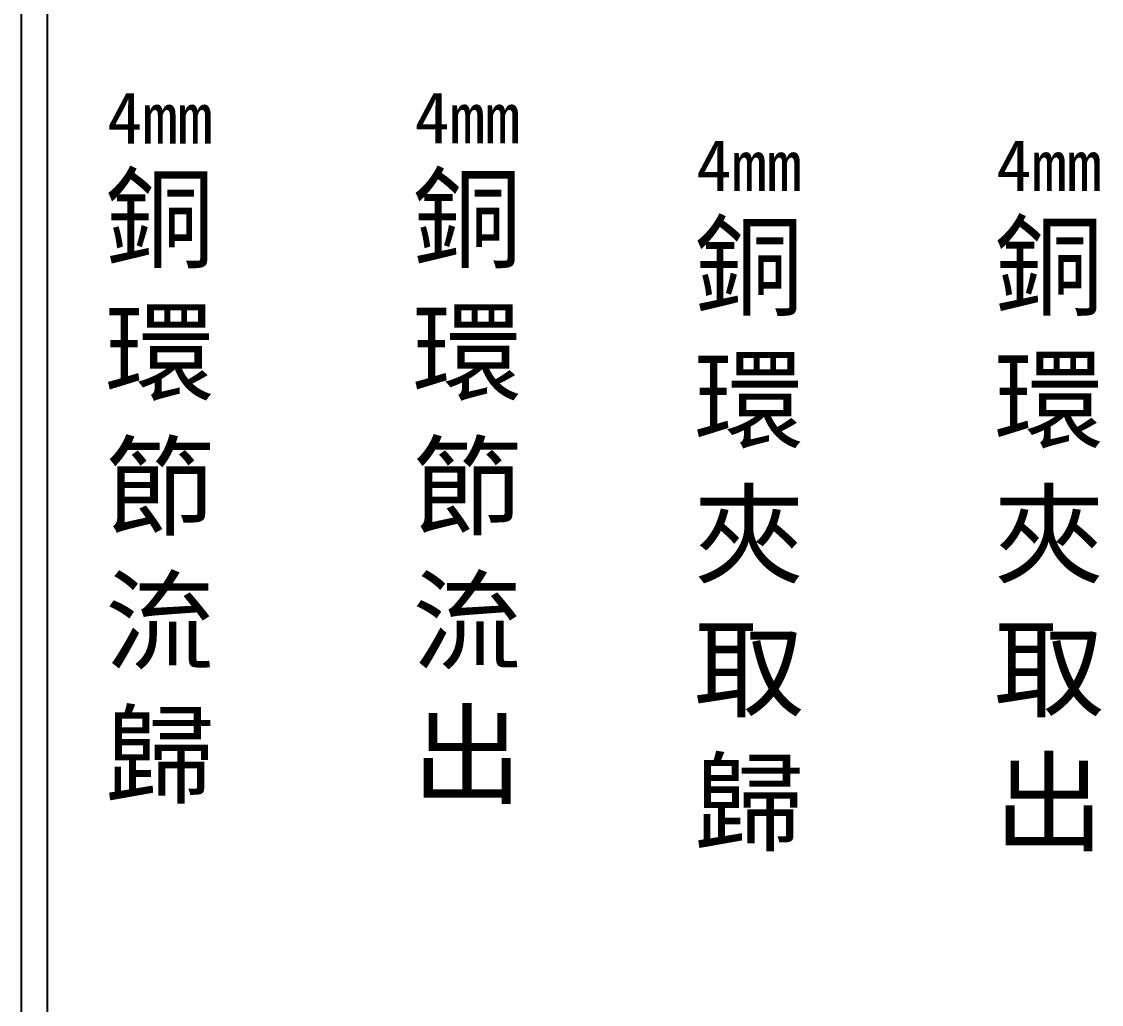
# Model space of a CAD drawing. Extents: x 275 to 562, y 265 to 469.
# Drawn here: x 274.9 to 327.2, y 312.5 to 360.1 of the extents above; entities that cross this region are included whole.
import ezdxf

# ---------------------------------------------------------------- set-up
doc = ezdxf.new("R2010")
doc.units = 0
doc.layers.add('圖框層', color=7, linetype='CONTINUOUS')
doc.layers.add('標尺寸層', color=3, linetype='CONTINUOUS')
doc.styles.add('CNS', font='romanc.shx', dxfattribs={"bigfont": 'chineset.shx'})

msp = doc.modelspace()

# ---------------------------------------------------------------- linework, layer by layer
at = {"layer": '圖框層', "color": 7}
for p, q in [((274.898, 264.945), (274.898, 468.914)), ((276.148, 266.195), (276.148, 467.665))]:
    msp.add_line(p, q, dxfattribs=at)

# ---------------------------------------------------------------- texts
at = {"layer": '標尺寸層', "color": 7, "char_height": 3.9, "width": 4.96081, "attachment_point": 5, "style": 'CNS'}
for s, insert in [('{\\fDFKai-SB|b0|i0|c136|p65;\\H0.64103x;4mm\\H1.56x;\\P銅環節流\\P歸}', (281.595, 339.502)), ('{\\fDFKai-SB|b0|i0|c136|p65;\\H0.64103x;4mm\\H1.56x;\\P銅環節流\\P出}', (296.482, 339.502)), ('{\\fDFKai-SB|b0|i0|c136|p65;\\H0.64103x;4mm\\H1.56x;\\P銅環夾取歸}', (310.131, 337.195)), ('{\\fDFKai-SB|b0|i0|c136|p65;\\H0.64103x;4mm\\P\\H1.56x;銅環夾取出}', (324.662, 337.195))]:
    msp.add_mtext(s, dxfattribs=dict(at, insert=insert))

doc.saveas('drawing.dxf')
